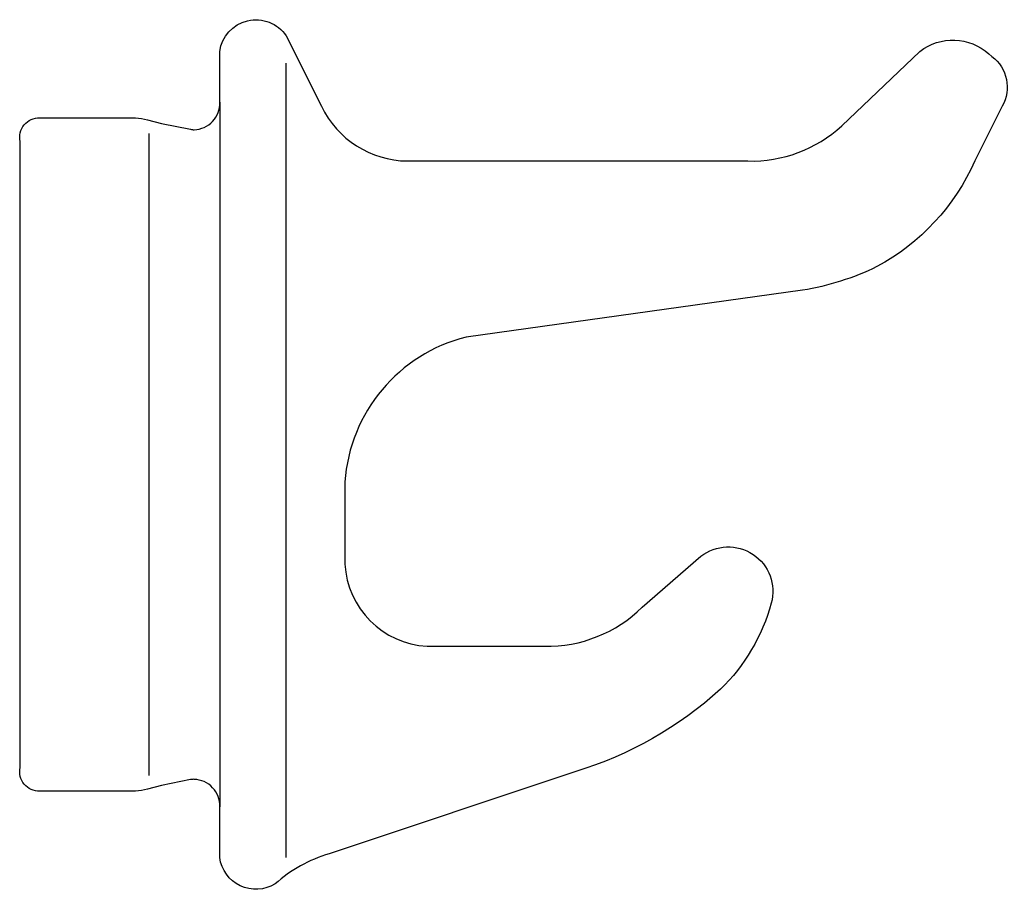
# Model space of a CAD drawing. Extents: x -832.431 to -832.305, y 502.067 to 502.178.
import ezdxf

# ---------------------------------------------------------------- set-up
doc = ezdxf.new("R2010")
doc.units = 0
doc.header["$LTSCALE"] = 50
doc.header["$MEASUREMENT"] = 0
doc.layers.add('A-PECAS', color=2, linetype='CONTINUOUS')

msp = doc.modelspace()

# ---------------------------------------------------------------- linework, layer by layer
at = {"layer": 'A-PECAS'}
msp.add_lwpolyline([(-832.41483, 502.16562, 0.000306), (-832.41483, 502.16562), (-832.41305, 502.16517), (-832.40934, 502.16443, 0.067509), (-832.40889, 502.16438, 0.417563), (-832.40562, 502.16788), (-832.40562, 502.17438, -0.686799), (-832.39712, 502.17638), (-832.39262, 502.16738, 0.286316), (-832.38162, 502.16038), (-832.33812, 502.16038, 0.195695), (-832.32612, 502.16488), (-832.31612, 502.17438, -0.361133), (-832.30733, 502.17408), (-832.30692, 502.17374, -0.378333), (-832.30562, 502.16738), (-832.30912, 502.16038, -0.166625), (-832.32162, 502.14688, -0.074479), (-832.33112, 502.14388), (-832.37412, 502.13788, 0.325277), (-832.38962, 502.11938), (-832.38962, 502.10888, 0.381708), (-832.37912, 502.09838), (-832.36412, 502.09838, 0.203155), (-832.35162, 502.10338), (-832.34412, 502.10988, -0.720759), (-832.33512, 502.10388, -0.132261), (-832.34162, 502.09288, -0.110506), (-832.36012, 502.08238), (-832.39162, 502.07188, 0.107899), (-832.39855, 502.06802, -0.540113), (-832.40562, 502.07138), (-832.40562, 502.07788, 0.417563), (-832.40889, 502.08138, 0.067509), (-832.40934, 502.08134), (-832.41305, 502.0806), (-832.41483, 502.08014, -0.052699), (-832.41639, 502.07988), (-832.42862, 502.07988, -0.495144), (-832.43112, 502.08288), (-832.43112, 502.12288), (-832.43112, 502.16288, -0.495144), (-832.42862, 502.16588), (-832.41639, 502.16588, -0.052699), (-832.41483, 502.16562)], format="xyb", dxfattribs=at)
at = {"layer": 'A-PECAS', "color": 1}
for points in [[(-832.39712, 502.07138), (-832.39712, 502.17288)], [(-832.41462, 502.08188), (-832.41462, 502.16388)]]:
    msp.add_lwpolyline(points, dxfattribs=at)
at = {"layer": 'A-PECAS'}
msp.add_lwpolyline([(-832.40562, 502.16788), (-832.40562, 502.12288), (-832.40562, 502.07788)], dxfattribs=at)

doc.saveas('drawing.dxf')
